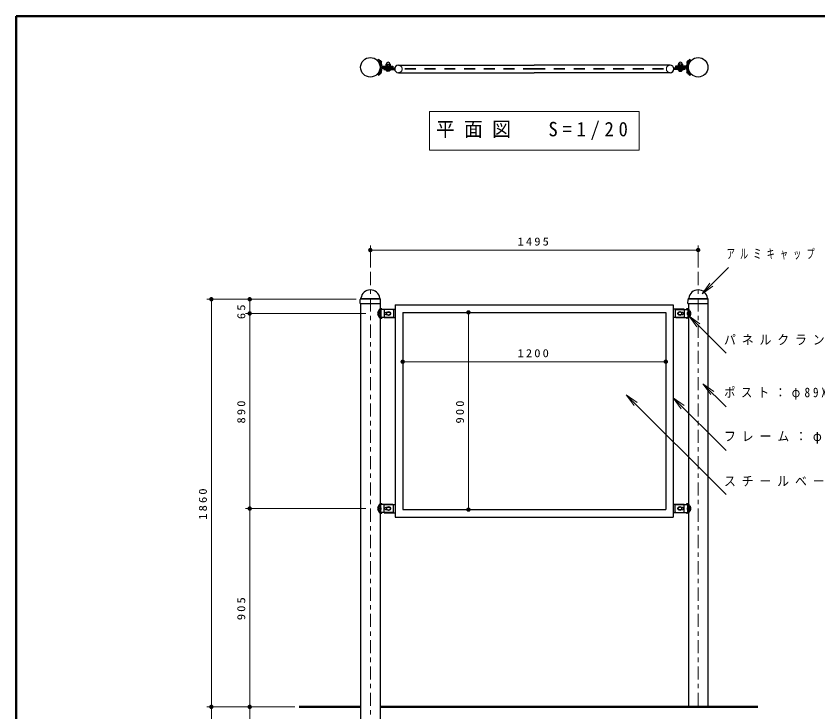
# Model space of a CAD drawing. Units: millimetres on the paper, scale 1:20. Extents: x -365 to 0, y -26 to 257.
# Drawn here: x -365 to -182.1, y 98.2 to 257 of the extents above; entities that cross this region are included whole.
import ezdxf

# ---------------------------------------------------------------- set-up
doc = ezdxf.new("R2010")
doc.units = ezdxf.units.MM
doc.linetypes.add('USER1', pattern=[4.5, 2.5, -2])
doc.linetypes.add('USER2', pattern=[6, 3, -1, 1, -1])
doc.layers.add('LY_1', color=7, linetype='Continuous', lineweight=25)
doc.layers.add('LY_3', color=7, linetype='Continuous', lineweight=13)
doc.styles.add('ＭＳ ゴシック', font='')
doc.styles.get('ＭＳ ゴシック').set_extended_font_data('MS Gothic')

# ---------------------------------------------------------------- blocks, each defined once
blk = doc.blocks.new('open_arrow')
at = {"color": 0, "linetype": 'Continuous', "lineweight": -2}
blk.add_lwpolyline([(7.5, 1.25), (0, 0), (7.5, -1.25)], dxfattribs=at)
blk = doc.blocks.new('filled_dot')
at = {"color": 0, "linetype": 'Continuous', "lineweight": -2, "const_width": 1.25}
blk.add_lwpolyline([(-0.625, 0, 1), (0.625, 0, 1)], format="xyb", close=True, dxfattribs=at)

msp = doc.modelspace()

# ---------------------------------------------------------------- linework, layer by layer
at = {"layer": 'LY_1'}
for p, q in [((-282.406, 247.043), (-282.62, 246.866)), ((-282.379, 246.819), (-282.151, 247.009)), ((-211.288, 246.819), (-211.516, 247.009)), ((-211.26, 247.043), (-211.047, 246.866)), ((-281.906, 246.781), (-282.013, 246.727)), ((-282.013, 246.727), (-281.765, 246.24)), ((-281.787, 246.7), (-281.654, 246.439)), ((-281.658, 246.294), (-281.765, 246.24)), ((-281.525, 245.525), (-279.052, 245.525)), ((-281.525, 245.525), (-280.955, 245.525)), ((-281.525, 245.3), (-279.052, 245.3)), ((-281.525, 245.074), (-278.658, 245.074)), ((-281.158, 245.074), (-281.158, 244.774)), ((-280.683, 245.625), (-280.683, 245.525)), ((-280.683, 245.625), (-279.633, 245.625)), ((-280.648, 246.025), (-280.648, 245.625)), ((-280.648, 246.025), (-279.668, 246.025)), ((-280.408, 246.025), (-280.408, 245.625)), ((-279.908, 246.025), (-279.908, 245.625)), ((-279.668, 246.025), (-279.668, 245.625)), ((-279.633, 245.625), (-279.633, 245.525)), ((-279.052, 245.525), (-279.052, 245.074)), ((-277.808, 245.774), (-246.833, 245.774)), ((-215.858, 245.774), (-246.833, 245.774)), ((-212.142, 245.074), (-215.008, 245.074)), ((-212.142, 245.525), (-214.614, 245.525)), ((-214.614, 245.525), (-214.614, 245.074)), ((-212.142, 245.3), (-214.614, 245.3)), ((-214.033, 245.625), (-214.033, 245.525)), ((-212.983, 245.625), (-214.033, 245.625)), ((-213.998, 246.025), (-213.998, 245.625)), ((-213.018, 246.025), (-213.998, 246.025)), ((-213.758, 246.025), (-213.758, 245.625)), ((-213.258, 246.025), (-213.258, 245.625)), ((-213.018, 246.025), (-213.018, 245.625)), ((-212.983, 245.625), (-212.983, 245.525)), ((-212.142, 245.525), (-212.712, 245.525)), ((-212.508, 245.074), (-212.508, 244.774)), ((-211.88, 246.7), (-212.013, 246.439)), ((-212.009, 246.294), (-211.902, 246.24)), ((-211.654, 246.727), (-211.902, 246.24)), ((-211.761, 246.781), (-211.654, 246.727)), ((-282.406, 243.556), (-282.62, 243.733)), ((-282.379, 243.781), (-282.151, 243.591)), ((-282.013, 243.873), (-281.765, 244.359)), ((-281.906, 243.818), (-282.013, 243.873)), ((-281.787, 243.9), (-281.654, 244.16)), ((-281.658, 244.305), (-281.765, 244.359)), ((-281.158, 244.774), (-278.645, 244.774)), ((-280.683, 244.774), (-280.683, 244.674)), ((-280.683, 244.674), (-279.633, 244.674)), ((-280.584, 244.624), (-280.584, 244.674)), ((-279.733, 244.624), (-280.584, 244.624)), ((-279.908, 244.424), (-280.409, 244.424)), ((-279.733, 244.624), (-279.733, 244.674)), ((-279.633, 244.774), (-279.633, 244.674)), ((-277.808, 244.074), (-246.833, 244.074)), ((-215.858, 244.074), (-246.833, 244.074)), ((-212.508, 244.774), (-215.022, 244.774)), ((-214.033, 244.774), (-214.033, 244.674)), ((-212.983, 244.674), (-214.033, 244.674)), ((-213.934, 244.624), (-213.934, 244.674)), ((-213.934, 244.624), (-213.083, 244.624)), ((-213.759, 244.424), (-213.258, 244.424)), ((-213.083, 244.624), (-213.083, 244.674)), ((-212.983, 244.774), (-212.983, 244.674)), ((-211.88, 243.9), (-212.013, 244.16)), ((-212.009, 244.305), (-211.902, 244.359)), ((-211.654, 243.873), (-211.902, 244.359)), ((-211.761, 243.818), (-211.654, 243.873)), ((-211.288, 243.781), (-211.516, 243.591)), ((-211.26, 243.556), (-211.047, 243.733)), ((-286.521, 191.408), (-286.5, 192.323)), ((-286.442, 192.461), (-286.387, 192.516)), ((-281.975, 192.461), (-282.03, 192.516)), ((-281.896, 191.408), (-281.916, 192.323)), ((-211.771, 191.408), (-211.75, 192.323)), ((-211.692, 192.461), (-211.637, 192.516)), ((-207.225, 192.461), (-207.28, 192.516)), ((-207.146, 191.408), (-207.166, 192.323)), ((-286.496, 191.382), (-281.921, 191.382)), ((-286.433, 191.382), (-286.433, 69.382)), ((-281.989, 190.222), (-281.711, 190.222)), ((-281.983, 191.382), (-281.983, 69.382)), ((-278.533, 191.082), (-278.533, 142.682)), ((-278.533, 191.082), (-215.133, 191.082)), ((-215.133, 191.082), (-215.133, 142.682)), ((-211.677, 190.222), (-211.956, 190.222)), ((-211.746, 191.382), (-207.171, 191.382)), ((-211.683, 191.382), (-211.683, 99.382)), ((-207.233, 191.382), (-207.233, 99.382)), ((-282.142, 189.724), (-282.274, 189.51)), ((-282.142, 188.541), (-282.274, 188.755)), ((-282.027, 189.87), (-282.142, 189.724)), ((-282.027, 188.395), (-282.142, 188.541)), ((-281.936, 189.965), (-282.027, 189.87)), ((-281.936, 188.3), (-282.027, 188.395)), ((-281.936, 189.965), (-281.876, 190.014)), ((-281.836, 189.985), (-281.836, 189.364)), ((-281.836, 188.9), (-281.836, 188.277)), ((-279.108, 190.032), (-281.824, 190.032)), ((-281.033, 190.082), (-278.533, 190.082)), ((-281.033, 190.082), (-281.033, 188.182)), ((-280.233, 189.432), (-279.833, 189.432)), ((-280.233, 188.832), (-279.833, 188.832)), ((-278.958, 189.882), (-278.958, 188.382)), ((-276.833, 189.382), (-216.833, 189.382)), ((-276.833, 189.382), (-276.833, 144.382)), ((-216.833, 189.382), (-216.833, 144.382)), ((-212.633, 190.082), (-215.133, 190.082)), ((-214.708, 189.882), (-214.708, 188.382)), ((-214.558, 190.032), (-211.843, 190.032)), ((-213.433, 189.432), (-213.833, 189.432)), ((-213.433, 188.832), (-213.833, 188.832)), ((-212.633, 190.082), (-212.633, 188.182)), ((-211.831, 189.985), (-211.831, 189.364)), ((-211.831, 188.9), (-211.831, 188.277)), ((-211.731, 189.965), (-211.791, 190.014)), ((-211.731, 189.965), (-211.639, 189.87)), ((-211.731, 188.3), (-211.639, 188.395)), ((-211.639, 189.87), (-211.525, 189.724)), ((-211.639, 188.395), (-211.525, 188.541)), ((-211.525, 189.724), (-211.393, 189.51)), ((-211.525, 188.541), (-211.393, 188.755)), ((-281.989, 188.042), (-281.711, 188.042)), ((-281.936, 188.3), (-281.876, 188.251)), ((-279.108, 188.232), (-281.824, 188.232)), ((-281.033, 188.182), (-278.533, 188.182)), ((-212.633, 188.182), (-215.133, 188.182)), ((-214.558, 188.232), (-211.843, 188.232)), ((-211.677, 188.042), (-211.956, 188.042)), ((-211.731, 188.3), (-211.791, 188.251)), ((-282.142, 145.224), (-282.274, 145.01)), ((-282.027, 145.37), (-282.142, 145.224)), ((-281.936, 145.465), (-282.027, 145.37)), ((-281.989, 145.722), (-281.711, 145.722)), ((-281.936, 145.465), (-281.876, 145.514)), ((-281.836, 144.864), (-281.836, 145.488)), ((-279.108, 145.532), (-281.824, 145.532)), ((-281.033, 143.682), (-281.033, 145.582)), ((-281.033, 145.582), (-278.533, 145.582)), ((-280.233, 144.932), (-279.833, 144.932)), ((-278.958, 143.882), (-278.958, 145.382)), ((-212.633, 145.582), (-215.133, 145.582)), ((-214.708, 143.882), (-214.708, 145.382)), ((-214.558, 145.532), (-211.843, 145.532)), ((-213.433, 144.932), (-213.833, 144.932)), ((-212.633, 143.682), (-212.633, 145.582)), ((-211.677, 145.722), (-211.956, 145.722)), ((-211.831, 144.864), (-211.831, 145.488)), ((-211.731, 145.465), (-211.791, 145.514)), ((-211.731, 145.465), (-211.639, 145.37)), ((-211.639, 145.37), (-211.525, 145.224)), ((-211.525, 145.224), (-211.393, 145.01)), ((-282.142, 144.041), (-282.274, 144.255)), ((-282.027, 143.895), (-282.142, 144.041)), ((-281.936, 143.8), (-282.027, 143.895)), ((-281.989, 143.542), (-281.711, 143.542)), ((-281.936, 143.8), (-281.876, 143.751)), ((-281.836, 143.78), (-281.836, 144.4)), ((-279.108, 143.732), (-281.824, 143.732)), ((-281.033, 143.682), (-278.533, 143.682)), ((-280.233, 144.332), (-279.833, 144.332)), ((-278.533, 142.682), (-215.133, 142.682)), ((-276.833, 144.382), (-216.833, 144.382)), ((-212.633, 143.682), (-215.133, 143.682)), ((-214.558, 143.732), (-211.843, 143.732)), ((-213.433, 144.332), (-213.833, 144.332)), ((-211.677, 143.542), (-211.956, 143.542)), ((-211.831, 143.78), (-211.831, 144.4)), ((-211.731, 143.8), (-211.791, 143.751)), ((-211.731, 143.8), (-211.639, 143.895)), ((-211.639, 143.895), (-211.525, 144.041)), ((-211.525, 144.041), (-211.393, 144.255))]:
    msp.add_line(p, q, dxfattribs=at)
at = {"layer": 'LY_1', "linetype": 'USER1', "lineweight": 13}
for p, q in [((-246.833, 245.004), (-276.962, 245.004)), ((-246.833, 244.844), (-276.962, 244.844)), ((-246.833, 245.004), (-216.705, 245.004)), ((-246.833, 244.844), (-216.705, 244.844)), ((-280.608, 189.407), (-279.958, 189.407)), ((-280.608, 188.857), (-279.958, 188.857)), ((-213.058, 189.407), (-213.708, 189.407)), ((-213.058, 188.857), (-213.708, 188.857)), ((-280.608, 144.907), (-279.958, 144.907)), ((-213.058, 144.907), (-213.708, 144.907)), ((-280.608, 144.357), (-279.958, 144.357)), ((-213.058, 144.357), (-213.708, 144.357))]:
    msp.add_line(p, q, dxfattribs=at)
at = {"layer": 'LY_1', "lineweight": 13}
for p, q in [((-270.733, 235.2), (-270.733, 226.4)), ((-222.933, 235.2), (-270.733, 235.2)), ((-222.933, 226.4), (-222.933, 235.2)), ((-270.733, 226.4), (-222.933, 226.4)), ((-284.208, 199.607), (-284.208, 204.607)), ((-284.208, 203.607), (-209.458, 203.607)), ((-209.458, 199.607), (-209.458, 204.607)), ((-208.553, 193.602), (-202.531, 199.624)), ((-287.433, 192.382), (-321.458, 192.382)), ((-320.458, 99.382), (-320.458, 192.382)), ((-311.708, 189.132), (-311.708, 192.382)), ((-286.442, 192.382), (-281.975, 192.382)), ((-286.351, 192.557), (-282.073, 192.557)), ((-211.692, 192.382), (-207.225, 192.382)), ((-211.601, 192.557), (-207.323, 192.557)), ((-285.208, 189.132), (-312.708, 189.132)), ((-311.708, 144.632), (-311.708, 189.132)), ((-261.833, 189.382), (-261.833, 144.382)), ((-261.833, 189.382), (-259.833, 189.382)), ((-211.532, 188.525), (-203.093, 180.086)), ((-216.833, 178.132), (-276.833, 178.132)), ((-276.833, 178.132), (-276.833, 176.132)), ((-216.833, 178.132), (-216.833, 176.132)), ((-208.353, 173.097), (-203.093, 167.836)), ((-225.839, 170.582), (-203.093, 147.836)), ((-215.133, 169.876), (-203.093, 157.836)), ((-285.208, 144.632), (-312.708, 144.632)), ((-311.708, 99.382), (-311.708, 144.632)), ((-261.833, 144.382), (-259.833, 144.382)), ((-301.458, 99.382), (-321.458, 99.382)), ((-320.458, 64.382), (-320.458, 99.382)), ((-301.458, 99.382), (-312.708, 99.382)), ((-311.708, 94.382), (-311.708, 99.382))]:
    msp.add_line(p, q, dxfattribs=at)
at = {"layer": 'LY_1', "linetype": 'USER2', "lineweight": 13}
for p, q in [((-284.208, 198.607), (-284.208, 59.382)), ((-209.458, 198.607), (-209.458, 99.382))]:
    msp.add_line(p, q, dxfattribs=at)
at = {"layer": 'LY_1', "lineweight": 50}
for p, q in [((-300.458, 99.382), (-286.433, 99.382)), ((-281.986, 99.382), (-195.851, 99.382))]:
    msp.add_line(p, q, dxfattribs=at)
at = {"layer": 'LY_1'}
for centre, radius in [((-284.208, 245.3), 2.225), ((-209.458, 245.3), 2.225), ((-280.033, 189.132), 0.425), ((-213.633, 189.132), 0.425), ((-280.033, 144.632), 0.425), ((-213.633, 144.632), 0.425)]:
    msp.add_circle(centre, radius, dxfattribs=at)
for centre, radius, start, end in [((-282.294, 246.909), 0.175, 40.05396, 129.70693), ((-284.208, 245.3), 2.603, 6.91357, 39.70908), ((-284.208, 245.3), 2.676, 32.89099, 40.05295), ((-209.458, 245.3), 2.603, 140.29092, 173.08643), ((-209.458, 245.3), 2.676, 139.94705, 147.10901), ((-211.372, 246.909), 0.175, 50.29307, 139.94604), ((-284.208, 245.3), 2.375, 320.29083, 39.70957), ((-282.092, 246.38), 0.442, 46.35, 65.18419), ((-281.525, 245.625), 0.325, 186.91383, 269.99998), ((-281.525, 244.974), 0.325, 90.00002, 173.08617), ((-284.208, 245.3), 2.676, 4.86289, 21.17578), ((-284.208, 245.3), 2.676, 338.82422, 355.13711), ((-282.092, 246.38), 0.442, 348.84078, 7.68427), ((-281.525, 245.625), 0.1, 186.9188, 269.99998), ((-281.525, 244.974), 0.1, 90.00002, 173.0812), ((-280.158, 246.025), 0.425, 0, 180), ((-277.808, 244.924), 0.85, 90, 270), ((-215.858, 244.924), 0.85, 270, 90), ((-213.508, 246.025), 0.425, 0, 180), ((-212.142, 245.625), 0.1, 270.00002, 353.0812), ((-212.142, 245.625), 0.325, 270.00002, 353.08617), ((-212.142, 244.974), 0.325, 6.91383, 89.99998), ((-212.142, 244.974), 0.1, 6.9188, 89.99998), ((-209.458, 245.3), 2.676, 158.82422, 175.13711), ((-209.458, 245.3), 2.676, 184.86289, 201.17578), ((-211.575, 246.38), 0.442, 172.31573, 191.15922), ((-211.575, 246.38), 0.442, 114.81581, 133.65), ((-209.458, 245.3), 2.375, 140.29043, 219.70917), ((-282.294, 243.691), 0.175, 230.29307, 319.94604), ((-284.208, 245.3), 2.603, 320.29092, 353.08643), ((-284.208, 245.3), 2.676, 319.94705, 327.10901), ((-282.092, 244.219), 0.442, 294.81581, 313.65), ((-282.092, 244.219), 0.442, 352.31573, 11.15923), ((-280.158, 244.82), 0.468, 204.68072, 237.69093), ((-280.158, 244.82), 0.468, 302.30905, 335.31927), ((-213.508, 244.82), 0.468, 204.68073, 237.69096), ((-213.508, 244.82), 0.468, 302.30907, 335.31928), ((-209.458, 245.3), 2.603, 186.91357, 219.70908), ((-211.575, 244.219), 0.442, 168.84077, 187.68427), ((-211.575, 244.219), 0.442, 226.35, 245.18419), ((-209.458, 245.3), 2.676, 212.89099, 220.05295), ((-211.372, 243.691), 0.175, 220.05396, 309.70693), ((-284.208, 192.357), 2.15, 90, 173.3676), ((-284.208, 192.357), 2.15, 6.6324, 90), ((-209.458, 192.357), 2.15, 90, 173.3676), ((-209.458, 192.357), 2.15, 6.6324, 90), ((-286.3, 192.32), 0.2, 135, 178.99605), ((-286.493, 192.622), 0.15, 315, 353.3676), ((-281.924, 192.622), 0.15, 186.6324, 225), ((-282.116, 192.32), 0.2, 1.00395, 45), ((-211.55, 192.32), 0.2, 135, 178.99605), ((-211.743, 192.622), 0.15, 315, 353.3676), ((-207.174, 192.622), 0.15, 186.6324, 225), ((-207.366, 192.32), 0.2, 1.00395, 45), ((-286.496, 191.407), 0.025, 178.87801, 270), ((-278.121, 187.088), 4.987, 141.20102, 150.00608), ((-281.921, 191.407), 0.025, 270, 1.12199), ((-281.711, 190.047), 0.175, 359.99998, 90.00002), ((-211.956, 190.047), 0.175, 89.99998, 180.00002), ((-211.746, 191.407), 0.025, 178.87801, 270), ((-215.546, 187.088), 4.987, 29.99393, 38.79898), ((-207.171, 191.407), 0.025, 270, 1.12199), ((-281.663, 189.132), 0.897, 148.52138, 211.70971), ((-278.121, 191.177), 4.987, 209.99333, 218.79894), ((-281.663, 189.132), 0.718, 148.52138, 211.70971), ((-281.824, 189.951), 0.0814, 90, 129.27399), ((-280.233, 189.132), 0.3, 90, 270), ((-279.833, 189.132), 0.3, 270, 90), ((-279.108, 189.882), 0.15, 360, 90), ((-279.108, 188.382), 0.15, 270, 0), ((-214.558, 189.882), 0.15, 90, 180), ((-214.558, 188.382), 0.15, 180, 270), ((-213.833, 189.132), 0.3, 90, 270), ((-213.433, 189.132), 0.3, 270, 90), ((-211.843, 189.951), 0.0814, 50.72601, 90), ((-215.546, 191.177), 4.987, 321.20106, 330.00667), ((-212.004, 189.132), 0.718, 328.29029, 31.47862), ((-212.004, 189.132), 0.897, 328.29029, 31.47862), ((-281.824, 188.314), 0.0814, 230.72601, 269.99998), ((-281.711, 188.217), 0.175, 270, 359.99998), ((-211.956, 188.217), 0.175, 180.00002, 270), ((-211.843, 188.314), 0.0814, 270.00002, 309.27398), ((-281.663, 144.632), 0.897, 148.29029, 211.47862), ((-278.121, 142.588), 4.987, 141.20106, 150.00667), ((-281.663, 144.632), 0.718, 148.29029, 211.47862), ((-281.824, 145.451), 0.0814, 90.00002, 129.27399), ((-281.711, 145.547), 0.175, 0.00002, 90), ((-280.233, 144.632), 0.3, 90, 270), ((-279.833, 144.632), 0.3, 270, 90), ((-279.108, 145.382), 0.15, 360, 90), ((-214.558, 145.382), 0.15, 90, 180), ((-213.833, 144.632), 0.3, 90, 270), ((-213.433, 144.632), 0.3, 270, 90), ((-211.956, 145.547), 0.175, 90, 179.99998), ((-211.843, 145.451), 0.0814, 50.72601, 89.99998), ((-215.546, 142.588), 4.987, 29.99333, 38.79894), ((-212.004, 144.632), 0.718, 328.52138, 31.70971), ((-212.004, 144.632), 0.897, 328.52138, 31.70971), ((-278.121, 146.677), 4.987, 209.99392, 218.79898), ((-281.824, 143.814), 0.0814, 230.72601, 270), ((-281.711, 143.717), 0.175, 269.99998, 0.00002), ((-279.108, 143.882), 0.15, 270, 0), ((-214.558, 143.882), 0.15, 180, 270), ((-211.956, 143.717), 0.175, 179.99998, 270.00002), ((-211.843, 143.814), 0.0814, 270, 309.27398), ((-215.546, 146.677), 4.987, 321.20102, 330.00608)]:
    msp.add_arc(centre, radius, start, end, dxfattribs=at)
at = {"layer": 'LY_1', "linetype": 'USER1', "lineweight": 13}
for centre, radius, start, end in [((-277.808, 244.924), 0.85, 270, 90), ((-215.858, 244.924), 0.85, 90, 270), ((-280.608, 189.132), 0.275, 90.00002, 269.99998), ((-279.958, 189.132), 0.275, 270, 90), ((-213.708, 189.132), 0.275, 90, 270), ((-213.058, 189.132), 0.275, 270.00002, 89.99998), ((-280.608, 144.632), 0.275, 90.00002, 269.99998), ((-279.958, 144.632), 0.275, 270, 90), ((-213.708, 144.632), 0.275, 90, 270), ((-213.058, 144.632), 0.275, 270.00002, 89.99998)]:
    msp.add_arc(centre, radius, start, end, dxfattribs=at)
at = {"layer": 'LY_1'}
for centre, major_axis in [((-281.903, 189.132), (0, -0.275)), ((-211.764, 189.132), (0, -0.275)), ((-281.903, 144.632), (0, 0.275)), ((-211.764, 144.632), (0, 0.275))]:
    msp.add_ellipse(centre, major_axis=major_axis, ratio=0.451302, dxfattribs=at)
at = {"layer": 'LY_3', "lineweight": 50}
for p, q in [((-365, 257), (-365, 0)), ((0, 257), (-365, 257))]:
    msp.add_line(p, q, dxfattribs=at)

# ---------------------------------------------------------------- block references
at = {"layer": 'LY_1', "lineweight": 13, "xscale": 0.4, "yscale": 0.4}
for p in [(-284.208, 203.607), (-276.833, 178.132)]:
    msp.add_blockref('filled_dot', p, dxfattribs=at)
for name, p, rotation in [('filled_dot', (-209.458, 203.607), 180), ('open_arrow', (-208.553, 193.602), 45), ('filled_dot', (-320.458, 192.382), 270), ('filled_dot', (-311.708, 192.382), 270), ('filled_dot', (-311.708, 189.132), 270), ('filled_dot', (-261.833, 189.382), 270), ('open_arrow', (-211.532, 188.525), 315), ('filled_dot', (-216.833, 178.132), 180), ('open_arrow', (-208.353, 173.097), 315), ('open_arrow', (-225.839, 170.582), 315), ('open_arrow', (-215.133, 169.876), 315), ('filled_dot', (-311.708, 144.632), 270), ('filled_dot', (-261.833, 144.382), 90), ('filled_dot', (-320.458, 99.382), 270), ('filled_dot', (-320.458, 99.382), 90), ('filled_dot', (-311.708, 99.382), 90), ('filled_dot', (-311.708, 99.382), 270)]:
    msp.add_blockref(name, p, dxfattribs=dict(at, rotation=rotation))

# ---------------------------------------------------------------- texts
at = {"layer": 'LY_1', "style": 'ＭＳ ゴシック'}
for s, insert, char_height, attachment_point in [('\\T1.5;\\W0.95;平面図\u3000S=1/20', (-246.833, 230.8), 3.299, 5), ('\\T1.33;\\W1.15;1495', (-246.833, 204.607), 1.833, 8), ('\\T1.64;\\W0.6;アルミキャップ', (-202.931, 202.624), 2.199, 4), ('\\T1.5;\\W0.9;パネルクランプ:PL-4.5', (-203.562, 183.086), 2.199, 4), ('\\T1.33;\\W1.15;1200', (-246.833, 179.132), 1.833, 8), ('\\T1.51;\\W0.85;ポスト：φ89X3', (-203.517, 170.836), 2.199, 4), ('\\T1.5;\\W0.9;フレーム：φ34X3.2', (-203.546, 160.836), 2.199, 4), ('\\T1.5;\\W0.9;スチールベース:PL-3.2', (-203.562, 150.836), 2.199, 4)]:
    msp.add_mtext(s, dxfattribs=dict(at, insert=insert, char_height=char_height, attachment_point=attachment_point))
at = {"layer": 'LY_1', "char_height": 1.833, "attachment_point": 8, "rotation": 90, "style": 'ＭＳ ゴシック'}
for s, insert in [('\\T1.34;\\W1.15;65', (-312.708, 189.753)), ('\\T1.33;\\W1.15;890', (-312.708, 166.882)), ('\\T1.33;\\W1.15;900', (-262.833, 166.882)), ('\\T1.33;\\W1.15;1860', (-321.458, 145.882)), ('\\T1.33;\\W1.15;905', (-312.708, 122.007))]:
    msp.add_mtext(s, dxfattribs=dict(at, insert=insert))

doc.saveas('drawing.dxf')
